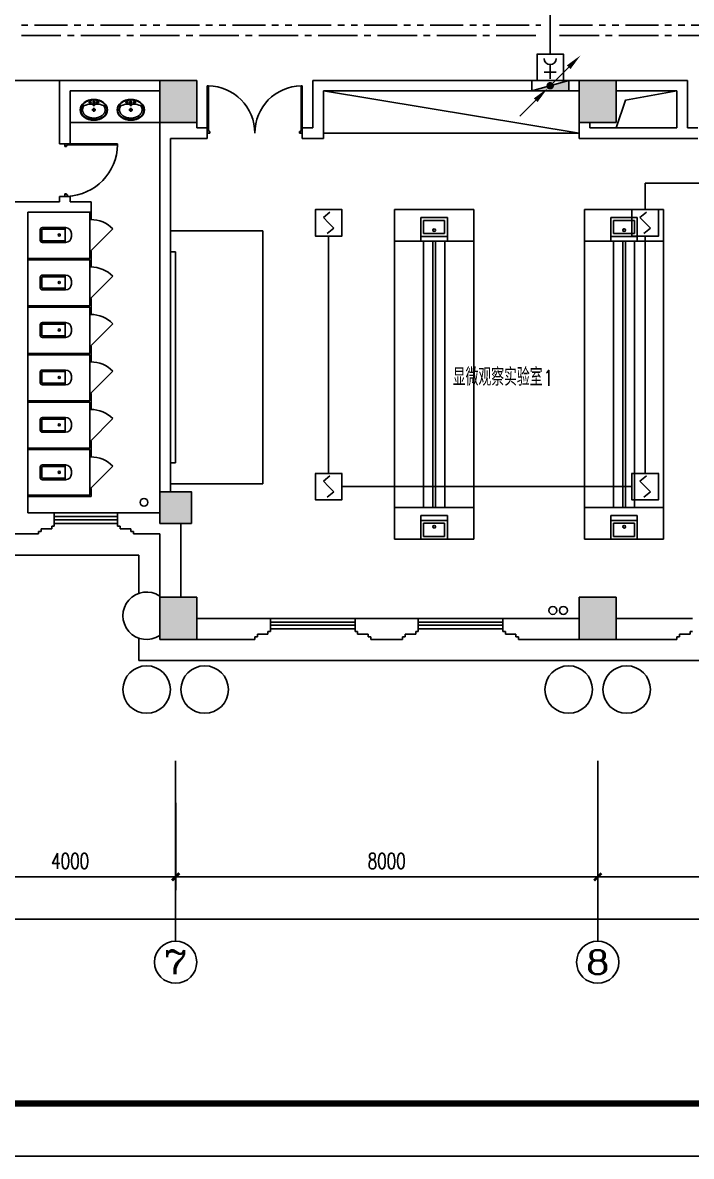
# Model space of a CAD drawing. Extents: x 190999 to 918899, y -200814 to 215286.
# Drawn here: x 336812 to 349487, y 71786 to 93281 of the extents above; entities that cross this region are included whole.
import ezdxf
from ezdxf.enums import TextEntityAlignment as Align

# ---------------------------------------------------------------- set-up
doc = ezdxf.new("R2010")
doc.units = 0
doc.header["$LTSCALE"] = 1000
doc.header["$MEASUREMENT"] = 0
doc.linetypes.add('CENTER2', pattern=[1.125, 0.75, -0.125, 0.125, -0.125])
doc.linetypes.add('PHANTOM2', pattern=[1.25, 0.625, -0.125, 0.125, -0.125, 0.125, -0.125])
doc.layers.get('Defpoints').update_dxf_attribs({"color": 1})
for name, color, linetype in [('00-EQUIP', 3, 'Continuous'), ('00-LWIRE', 4, 'Continuous'), ('00-WIRE-4', 6, 'Continuous'), ('A-卫生间', 250, 'Continuous'), ('A-墙线', 2, 'Continuous'), ('A-外包装修', 250, 'Continuous'), ('A-外窗', 145, 'Continuous'), ('A-家具', 250, 'Continuous'), ('A-门', 167, 'Continuous'), ('AXIS', 3, 'Continuous'), ('AXIS_TEXT', 7, 'Continuous'), ('COLUMN', 2, 'Continuous'), ('EQUIP_消火栓', 1, 'Continuous'), ('PUB_HATCH', 250, 'Continuous'), ('图框', 189, 'Continuous'), ('房间名称', 7, 'Continuous'), ('洞口线', 165, 'Continuous'), ('雨水管', 151, 'Continuous')]:
    doc.layers.add(name, color=color, linetype=linetype)
doc.styles.add('_TCH_AXIS', font='COMPLEX', dxfattribs={"bigfont": 'GBCBIG'})
doc.styles.add('_TCH_DIM', font='SIMPLEX', dxfattribs={"bigfont": 'GBCBIG'})
doc.styles.add('COMPLEX', font='COMPLEX')
doc.styles.add('DIM_FONT', font='SIMPLEX', dxfattribs={"width": 0.7, "bigfont": 'GBCBIG'})
doc.styles.get("Standard").update_dxf_attribs({"font": 'simhei.ttf'})
doc.styles.add('zz-1', font='arial.ttf', dxfattribs={"width": 0.8})
doc.dimstyles.new('DIMN', dxfattribs={"dimtxt": 300, "dimasz": 100, "dimexe": 250, "dimexo": 300, "dimgap": 150, "dimtad": 1, "dimdec": 0, "dimzin": 0, "dimdsep": 46, "dimtxsty": 'DIM_FONT', "dimblk": 'ARCHTICK', "dimcen": 0.09, "dimclrt": 7, "dimazin": 2, "dimtfac": 1, "dimtdec": 0, "dimtix": 1, "dimtmove": 2, "dimatfit": 3, "dimfxl": 0, "dimtolj": 1, "dimtzin": 0, "dimarcsym": 0})

# ---------------------------------------------------------------- blocks, each defined once
blk = doc.blocks.new('TJAD_TK_A0')
at = {"layer": '图框'}
blk.add_line((973, -441.7), (2162, -441.7), dxfattribs=at)
at = {"layer": '图框', "const_width": 1.2}
blk.add_lwpolyline([(2152, -431.7), (2152, 389.3), (998, 389.3), (998, -431.7)], close=True, dxfattribs=at)
blk = doc.blocks.new('m1800')
at = {"layer": 'A-墙线'}
for p, q in [((-900, -100), (-900, 100)), ((900, -100), (900, 100))]:
    blk.add_line(p, q, dxfattribs=at)
at = {"layer": 'A-门'}
for p, q in [((-900, 900), (-900, 0)), ((-900, 900), (-880, 900)), ((-880, 900), (-880, 50)), ((880, 900), (880, 50)), ((900, 900), (880, 900)), ((900, 900), (900, 0)), ((-900, 50), (-870, 50)), ((-900, 0), (-850, 0)), ((-870, 50), (-870, 30)), ((-870, 30), (-850, 30)), ((-850, 30), (-850, 0)), ((850, 30), (850, 0)), ((870, 30), (850, 30)), ((900, 0), (850, 0)), ((870, 50), (870, 30)), ((900, 50), (870, 50))]:
    blk.add_line(p, q, dxfattribs=at)
for centre, start, end in [((-900, 0), 0, 88.7267), ((900, 0), 91.2733, 180)]:
    blk.add_arc(centre, 900, start, end, dxfattribs=at)
blk = doc.blocks.new('m1000')
at = {"layer": 'A-墙线'}
for p, q in [((0, 0), (0, 200)), ((1000, 0), (1000, 200))]:
    blk.add_line(p, q, dxfattribs=at)
at = {"layer": 'A-门'}
for p, q in [((0, 1100), (0, 100)), ((0, 1100), (20, 1100)), ((20, 1100), (20, 150)), ((0, 150), (30, 150)), ((0, 100), (50, 100)), ((30, 150), (30, 130)), ((30, 130), (50, 130)), ((50, 130), (50, 100)), ((950, 130), (950, 100)), ((970, 130), (950, 130)), ((1000, 100), (950, 100)), ((970, 150), (970, 130)), ((1000, 150), (970, 150)), ((1000, 150), (1000, 100))]:
    blk.add_line(p, q, dxfattribs=at)
blk.add_arc((0, 100), 1000, 2.866, 88.854, dxfattribs=at)
blk = doc.blocks.new('手盆')
at = {"layer": 'A-卫生间'}
for p, q in [((113, 12), (46, 16)), ((160, 0), (235, 0)), ((198, -37), (198, 38)), ((113, -11), (46, -16))]:
    blk.add_line(p, q, dxfattribs=at)
for centre, major_axis, ratio, start_param, end_param in [((198, 0), (0, 259), 0.763797, 3.141593, 9.424778), ((194, 0), (0, 259), 0.413212, 0.351725, 1.519021), ((106, 0), (0, 13.9), 0.9, 3.760941, 5.663837), ((194, 0), (0, 259), 0.413212, 1.620217, 2.789865)]:
    blk.add_ellipse(centre, major_axis=major_axis, ratio=ratio, start_param=start_param, end_param=end_param, dxfattribs=at)
for centre, major_axis in [((46, 0), (0, 15.8)), ((56, 71), (0, 20.6)), ((56, 71), (0, 15.6)), ((198, 0), (0, 23.4)), ((56, -71), (0, 20.6)), ((56, -71), (0, 15.6))]:
    blk.add_ellipse(centre, major_axis=major_axis, ratio=0.9, dxfattribs=at)
for points, knots in [([(198, -249), (204, -249), (211, -249), (228, -246), (239, -243), (260, -236), (270, -231), (290, -218), (299, -211), (317, -194), (325, -185), (340, -164), (347, -153), (360, -129), (365, -116), (374, -90), (378, -76), (383, -48), (385, -34), (387, -5), (387, 9), (385, 38), (383, 52), (377, 80), (373, 94), (364, 120), (358, 133), (345, 156), (338, 167), (323, 187), (314, 197), (296, 213), (287, 220), (267, 232), (257, 237), (236, 244), (225, 247), (204, 249), (193, 249), (171, 247), (161, 245), (140, 237), (129, 232), (110, 221), (100, 213), (82, 197), (74, 188), (58, 168), (51, 157), (38, 133), (32, 121), (23, 95), (19, 81), (13, 53), (11, 39), (9, 10), (9, -4), (10, -33), (12, -47), (18, -75), (21, -89), (30, -115), (36, -128), (48, -152), (55, -163), (70, -184), (78, -193), (96, -210), (105, -218), (125, -230), (135, -235), (156, -243), (167, -246), (184, -249), (191, -249), (198, -249)], [0, 0, 0, 0, 0.105369, 0.105369, 0.278747, 0.278747, 0.452125, 0.452125, 0.625504, 0.625504, 0.798882, 0.798882, 0.97226, 0.97226, 1.145639, 1.145639, 1.319017, 1.319017, 1.492395, 1.492395, 1.665774, 1.665774, 1.839152, 1.839152, 2.01253, 2.01253, 2.185909, 2.185909, 2.359287, 2.359287, 2.532665, 2.532665, 2.706044, 2.706044, 2.879422, 2.879422, 3.0528, 3.0528, 3.226179, 3.226179, 3.399557, 3.399557, 3.572935, 3.572935, 3.746313, 3.746313, 3.919692, 3.919692, 4.09307, 4.09307, 4.266448, 4.266448, 4.439827, 4.439827, 4.613205, 4.613205, 4.786583, 4.786583, 4.959962, 4.959962, 5.13334, 5.13334, 5.306718, 5.306718, 5.480097, 5.480097, 5.653475, 5.653475, 5.826853, 5.826853, 6.000232, 6.000232, 6.17361, 6.17361, 6.283185, 6.283185, 6.283185, 6.283185]), ([(119, -185), (121, -187), (123, -188), (130, -193), (135, -196), (146, -202), (152, -205), (163, -209), (169, -210), (180, -213), (186, -214), (194, -214), (196, -214), (198, -214), (204, -214), (209, -214), (222, -212), (229, -210), (241, -206), (245, -204), (254, -200), (259, -197), (269, -191), (275, -187), (286, -178), (291, -173), (300, -162), (304, -158), (314, -145), (319, -137), (327, -123), (329, -118), (334, -107), (336, -101), (341, -89), (343, -83), (346, -71), (348, -64), (351, -49), (352, -40), (354, -22), (355, -13), (355, 5), (355, 14), (354, 32), (352, 41), (349, 58), (348, 66), (343, 81), (341, 89), (335, 104), (332, 111), (326, 125), (322, 132), (314, 144), (310, 150), (301, 162), (296, 167), (287, 177), (281, 181), (272, 189), (267, 192), (256, 199), (250, 202), (238, 207), (233, 209), (223, 211), (217, 212), (205, 214), (198, 214), (186, 213), (181, 213), (171, 211), (166, 210), (151, 205), (141, 200), (128, 191), (123, 188), (119, 185)], [5.740897, 5.740897, 5.740897, 5.740897, 5.780874, 5.780874, 5.896829, 5.896829, 6.012784, 6.012784, 6.128739, 6.128739, 6.240697, 6.240697, 6.283185, 6.283185, 6.283185, 6.399826, 6.399826, 6.5409, 6.5409, 6.634, 6.634, 6.7271, 6.7271, 6.852188, 6.852188, 6.977276, 6.977276, 7.077377, 7.077377, 7.229977, 7.229977, 7.317389, 7.317389, 7.404801, 7.404801, 7.497094, 7.497094, 7.589386, 7.589386, 7.712334, 7.712334, 7.835281, 7.835281, 7.958228, 7.958228, 8.081175, 8.081175, 8.194983, 8.194983, 8.30879, 8.30879, 8.422598, 8.422598, 8.537599, 8.537599, 8.6526, 8.6526, 8.767602, 8.767602, 8.884432, 8.884432, 8.982435, 8.982435, 9.119467, 9.119467, 9.224191, 9.224191, 9.328914, 9.328914, 9.470087, 9.470087, 9.571187, 9.571187, 9.672288, 9.672288, 9.874489, 9.874489, 9.967059, 9.967059, 9.967059, 9.967059])]:
    blk.add_open_spline(points, degree=3, knots=knots, dxfattribs=at)
blk.add_point((46, 0), dxfattribs=at)
blk = doc.blocks.new('$TwtSys$00000434')
for p, q in [((-0.5, 0.5), (-0.5, -0.5)), ((-0.5, -0.5), (0.5, 0.5)), ((0.5, 0.5), (-0.5, 0.5)), ((0.5, -0.5), (0.5, 0.5)), ((-0.5, -0.5), (0.5, -0.5))]:
    blk.add_line(p, q)
blk.add_solid([(0.5, -0.5), (0.5, 0.5), (-0.5, -0.5)])
blk = doc.blocks.new('_ArchTick')
at = {"const_width": 0.5}
blk.add_lwpolyline([(-0.7, -0.7), (0.7, 0.7)], dxfattribs=at)
blk = doc.blocks.new('*D65')
at = {"layer": 'AXIS', "color": 0, "lineweight": -2}
for p, q in [((335712, 78486), (335712, 76836)), ((339712, 78486), (339712, 76836)), ((335712, 77086), (339712, 77086))]:
    blk.add_line(p, q, dxfattribs=at)
at = {"layer": 'Defpoints', "color": 0}
for p in [(335712, 78786), (339712, 78786), (339712, 77086)]:
    blk.add_point(p, dxfattribs=at)
at = {"layer": 'AXIS', "color": 0, "lineweight": -2, "xscale": 100, "yscale": 100, "zscale": 100, "rotation": 180}
blk.add_blockref('_ArchTick', (335712, 77086), dxfattribs=at)
at = {"layer": 'AXIS', "color": 0, "lineweight": -2, "xscale": 100, "yscale": 100, "zscale": 100}
blk.add_blockref('_ArchTick', (339712, 77086), dxfattribs=at)
at = {"layer": 'AXIS', "color": 7, "insert": (337712, 77386), "char_height": 300, "attachment_point": 5, "style": 'DIM_FONT'}
blk.add_mtext('\\A1;4000', dxfattribs=at)
blk = doc.blocks.new('*D66')
at = {"layer": 'AXIS', "color": 0, "lineweight": -2}
for p, q in [((339712, 78486), (339712, 76836)), ((347712, 78486), (347712, 76836)), ((339712, 77086), (347712, 77086))]:
    blk.add_line(p, q, dxfattribs=at)
at = {"layer": 'Defpoints', "color": 0}
for p in [(339712, 78786), (347712, 78786), (347712, 77086)]:
    blk.add_point(p, dxfattribs=at)
at = {"layer": 'AXIS', "color": 0, "lineweight": -2, "xscale": 100, "yscale": 100, "zscale": 100, "rotation": 180}
blk.add_blockref('_ArchTick', (339712, 77086), dxfattribs=at)
at = {"layer": 'AXIS', "color": 0, "lineweight": -2, "xscale": 100, "yscale": 100, "zscale": 100}
blk.add_blockref('_ArchTick', (347712, 77086), dxfattribs=at)
at = {"layer": 'AXIS', "color": 7, "insert": (343712, 77386), "char_height": 300, "attachment_point": 5, "style": 'DIM_FONT'}
blk.add_mtext('\\A1;8000', dxfattribs=at)
blk = doc.blocks.new('*D67')
at = {"layer": 'AXIS', "color": 0, "lineweight": -2}
for p, q in [((347712, 78486), (347712, 76836)), ((355712, 78486), (355712, 76836)), ((347712, 77086), (355712, 77086))]:
    blk.add_line(p, q, dxfattribs=at)
at = {"layer": 'Defpoints', "color": 0}
for p in [(347712, 78786), (355712, 78786), (355712, 77086)]:
    blk.add_point(p, dxfattribs=at)
at = {"layer": 'AXIS', "color": 0, "lineweight": -2, "xscale": 100, "yscale": 100, "zscale": 100, "rotation": 180}
blk.add_blockref('_ArchTick', (347712, 77086), dxfattribs=at)
at = {"layer": 'AXIS', "color": 0, "lineweight": -2, "xscale": 100, "yscale": 100, "zscale": 100}
blk.add_blockref('_ArchTick', (355712, 77086), dxfattribs=at)
at = {"layer": 'AXIS', "color": 7, "insert": (351712, 77386), "char_height": 300, "attachment_point": 5, "style": 'DIM_FONT'}
blk.add_mtext('\\A1;8000', dxfattribs=at)
blk = doc.blocks.new('*D75')
at = {"layer": 'AXIS', "color": 0, "lineweight": -2}
for p, q in [((329412, 78486), (329412, 76036)), ((402712, 78486), (402712, 76036)), ((329412, 76286), (402712, 76286))]:
    blk.add_line(p, q, dxfattribs=at)
at = {"layer": 'Defpoints', "color": 0}
for p in [(329412, 78786), (402712, 78786), (402712, 76286)]:
    blk.add_point(p, dxfattribs=at)
at = {"layer": 'AXIS', "color": 0, "lineweight": -2, "xscale": 100, "yscale": 100, "zscale": 100, "rotation": 180}
blk.add_blockref('_ArchTick', (329412, 76286), dxfattribs=at)
at = {"layer": 'AXIS', "color": 0, "lineweight": -2, "xscale": 100, "yscale": 100, "zscale": 100}
blk.add_blockref('_ArchTick', (402712, 76286), dxfattribs=at)
at = {"layer": 'AXIS', "color": 7, "insert": (366062, 76586), "char_height": 300, "attachment_point": 5, "style": 'DIM_FONT'}
blk.add_mtext('\\A1;73300', dxfattribs=at)
blk = doc.blocks.new('_FZH')
blk.add_lwpolyline([(-0.5, -0.5), (0.5, -0.5), (0.5, 0.5), (-0.5, 0.5)], close=True)
at = {"layer": 'PUB_HATCH'}
blk.add_solid([(-0.5, -0.5), (0.5, -0.5), (-0.5, 0.5), (0.5, 0.5)], dxfattribs=at)
blk = doc.blocks.new('_AXISO')
blk.add_circle((0, 0), 0.5)
at = {"layer": 'AXIS_TEXT', "style": 'COMPLEX', "width": 1.041667}
blk.add_attdef('A', text='', height=0.56, dxfattribs=at).set_placement((-0.25, -0.28), (0.25, -0.28), align=Align.FIT)
blk = doc.blocks.new('$plan$00001609')
at = {"linetype": 'Continuous'}
for p, q in [((0, -251), (0, 251)), ((0, 251), (450, 251)), ((93, -251), (93, 251)), ((450, 251), (450, -251)), ((146, -199), (146, 199)), ((146, 199), (397, 199)), ((397, 199), (397, -199)), ((146, -199), (397, -199)), ((0, -251), (450, -251))]:
    blk.add_line(p, q, dxfattribs=at)
blk.add_line((238, 2), (238, 0))
blk.add_arc((212, 0), 26, 4.716, 0, dxfattribs=at)
at = {"style": 'zz-1'}
for tag in ['YSIZE', 'XSIZE']:
    blk.add_attdef(tag, (0, 0), '', height=0.5, dxfattribs=at)
blk = doc.blocks.new('$lvtry$00000200')
for p, q in [((-140, -40, 0), (-140, -480, 0)), ((-110, -40, 0), (-110, -470, 0)), ((100, 0, 0), (-100, 0, 0)), ((100, -30, 0), (-100, -30, 0)), ((110, -470, 0), (110, -40, 0)), ((140, -480, 0), (140, -40, 0)), ((140, -470, 0), (-140, -470, 0)), ((-30, -590, 0), (30, -590, 0))]:
    blk.add_line(p, q)
blk.add_circle((0, -359, 0), 20)
for centre, radius, start, end in [((-100, -40, 0), 40, 90, 180), ((-100, -40, 0), 10, 90, 180), ((100, -40, 0), 40, 0, 90), ((100, -40, 0), 10, 0, 90), ((-30, -480, 0), 110, 180, 270), ((30, -480, 0), 110, 270, 0)]:
    blk.add_arc(centre, radius, start, end)
blk.add_point((0, 0))
blk = doc.blocks.new('$DorLib2D$00000114')
at = {"color": 0}
blk.add_line((0.5, 0), (-0.207, 0.707), dxfattribs=at)
blk.add_arc((0.5, 0), 1, 135, 180, dxfattribs=at)
blk = doc.blocks.new('_LINKPT1')
at = {"color": 0}
blk.add_line((0, 0), (0, 0), dxfattribs=at)
blk = doc.blocks.new('3S1KCGW2')
for p, q in [((0.5, 0.5), (-0.5, 0.5)), ((-0.5, 0.5), (-0.5, -0.5)), ((0.5, -0.5), (0.5, 0.5)), ((-0.2, 0.2), (0.05, 0.4)), ((0, 0), (-0.2, 0.2)), ((0, 0), (0.2, -0.2)), ((0.2, -0.2), (-0.05, -0.4)), ((-0.5, -0.5), (0.5, -0.5))]:
    blk.add_line(p, q)
at = {"const_width": 0.04, "flags": 128}
blk.add_lwpolyline([(-0.5, -0.5), (-0.5, 0.5), (0.5, 0.5), (0.5, -0.5)], close=True, dxfattribs=at)
at = {"xscale": 0.002, "yscale": 0.002, "zscale": 0.002}
for p in [(0, 0.5), (-0.5, 0), (0.5, 0), (0, -0.5)]:
    blk.add_blockref('_LINKPT1', p, dxfattribs=at)
at = {"flags": 9}
blk.add_attdef('A', (0, 0), '', height=0.00002, dxfattribs=at)
blk = doc.blocks.new('J62IR8YJ')
for p, q in [((-0.5, 1), (0.5, 1)), ((-0.5, 0), (-0.5, 1)), ((0.5, 1), (0.5, 0)), ((0, 0.598), (0, 0.06)), ((0.5, 0), (-0.5, 0)), ((-0.231, 0.312), (0.231, 0.312))]:
    blk.add_line(p, q)
at = {"const_width": 0.04, "flags": 128}
blk.add_lwpolyline([(-0.5, 0), (-0.5, 1), (0.5, 1), (0.5, 0)], close=True, dxfattribs=at)
blk.add_arc((0, 0.829), 0.231, 180, 0)
at = {"xscale": 0.002, "yscale": 0.00200000000000955, "zscale": 0.002}
for p in [(0, 1), (-0.5, 0.5), (0.5, 0.5), (0, 0)]:
    blk.add_blockref('_LINKPT1', p, dxfattribs=at)
at = {"flags": 9}
blk.add_attdef('A', (0, 0), '', height=0.00002, dxfattribs=at)
blk = doc.blocks.new('_WRLD1L')
for p, q in [((0.7, 0.7), (0, 0)), ((0.104, 0.104), (0.104, 0.104)), ((-0.104, -0.104), (-0.104, -0.104))]:
    blk.add_line(p, q)
at = {"const_width": 0.142}
blk.add_lwpolyline([(-0.071, 0, 1), (0.071, 0, 1)], format="xyb", close=True, dxfattribs=at)
blk.add_solid([(0.63, 0.77), (0.77, 0.63), (1.15, 1.15)])
at = {"width": 0.8, "flags": 9}
blk.add_attdef('A', (0, 0), '', height=0.00002, dxfattribs=at)
blk = doc.blocks.new('_WRLD10L')
for p, q in [((1.15, 1.15), (0.55, 0.55)), ((0.104, 0.104), (0.104, 0.104)), ((-0.104, -0.104), (-0.104, -0.104))]:
    blk.add_line(p, q)
at = {"const_width": 0.142}
blk.add_lwpolyline([(-0.071, 0, 1), (0.071, 0, 1)], format="xyb", close=True, dxfattribs=at)
blk.add_solid([(0.62, 0.48), (0.48, 0.62), (0.1, 0.1)])
at = {"width": 0.8, "flags": 9}
blk.add_attdef('A', (0, 0), '', height=0.00002, dxfattribs=at)

msp = doc.modelspace()

# ---------------------------------------------------------------- hatches: boundary and pattern name
at = {"layer": 'PUB_HATCH'}
for points in [[(340111.6, 91386.5), (340111.6, 92186.5), (339411.6, 92186.5), (339411.6, 91386.5)], [(348061.6, 91386.5), (348061.6, 92186.5), (347361.6, 92186.5), (347361.6, 91386.5)], [(340111.6, 81586.5), (340111.6, 82386.5), (339411.6, 82386.5), (339411.6, 81586.5)], [(348061.6, 81586.5), (348061.6, 82386.5), (347361.6, 82386.5), (347361.6, 81586.5)]]:
    msp.add_hatch(color=256, dxfattribs=at).paths.add_polyline_path(points)

# ---------------------------------------------------------------- linework, layer by layer
at = {"layer": '00-WIRE-4'}
for p, q in [((346811.6, 93636.5), (346811.6, 92686.5)), ((355461.6, 90236.5), (348611.6, 90236.5)), ((348611.6, 90236.5), (348611.6, 89736.5)), ((342611.6, 84736.5), (342611.6, 89236.5)), ((348611.6, 89236.5), (348611.6, 84736.5)), ((348361.6, 84486.5), (342861.6, 84486.5))]:
    msp.add_line(p, q, dxfattribs=at)
at = {"layer": '00-WIRE-4', "linetype": 'PHANTOM2'}
for p, q in [((334536.6, 93236.5), (346636.6, 93236.5)), ((346986.6, 93236.5), (356736.6, 93236.5))]:
    msp.add_line(p, q, dxfattribs=at)
at = {"layer": '00-WIRE-4', "linetype": 'CENTER2'}
for p, q in [((334536.6, 93036.5), (346636.6, 93036.5)), ((356736.6, 93036.5), (346986.6, 93036.5))]:
    msp.add_line(p, q, dxfattribs=at)
at = {"layer": 'A-卫生间'}
for p, q in [((336011.6, 92186.5), (337511.6, 92186.5)), ((337711.6, 91386.5), (339411.6, 91386.5)), ((338086.6, 89686.5), (338086.6, 89549)), ((338111.6, 89686.5), (338086.6, 89686.5)), ((338111.6, 89549), (338111.6, 89686.5)), ((338086.6, 89549), (338111.6, 89549)), ((338086.6, 88811.5), (336911.6, 88811.5)), ((336911.6, 88786.5), (336911.6, 88811.5)), ((338086.6, 88786.5), (336911.6, 88786.5)), ((338111.6, 88949), (338086.6, 88949)), ((338086.6, 88949), (338086.6, 88811.5)), ((338086.6, 88786.5), (338086.6, 88649)), ((338111.6, 88786.5), (338111.6, 88949)), ((338111.6, 88649), (338111.6, 88786.5)), ((338086.6, 88649), (338111.6, 88649)), ((338111.6, 88049), (338086.6, 88049)), ((338086.6, 88049), (338086.6, 87911.5)), ((338111.6, 87886.5), (338111.6, 88049)), ((338086.6, 87911.5), (336911.6, 87911.5)), ((336911.6, 87886.5), (336911.6, 87911.5)), ((338086.6, 87886.5), (336911.6, 87886.5)), ((338086.6, 87886.5), (338086.6, 87749)), ((338086.6, 87749), (338111.6, 87749)), ((338111.6, 87749), (338111.6, 87886.5)), ((338111.6, 87149), (338086.6, 87149)), ((338086.6, 87149), (338086.6, 87011.5)), ((338111.6, 86986.5), (338111.6, 87149)), ((338086.6, 87011.5), (336911.6, 87011.5)), ((336911.6, 86986.5), (336911.6, 87011.5)), ((338086.6, 86986.5), (336911.6, 86986.5)), ((338086.6, 86986.5), (338086.6, 86849)), ((338086.6, 86849), (338111.6, 86849)), ((338111.6, 86849), (338111.6, 86986.5)), ((338111.6, 86249), (338086.6, 86249)), ((338086.6, 86249), (338086.6, 86111.5)), ((338111.6, 86086.5), (338111.6, 86249)), ((338086.6, 86111.5), (336911.6, 86111.5)), ((336911.6, 86086.5), (336911.6, 86111.5)), ((338086.6, 86086.5), (336911.6, 86086.5)), ((338086.6, 86086.5), (338086.6, 85949)), ((338111.6, 85949), (338111.6, 86086.5)), ((338086.6, 85949), (338111.6, 85949)), ((338111.6, 85349), (338086.6, 85349)), ((338086.6, 85349), (338086.6, 85211.5)), ((338111.6, 85186.5), (338111.6, 85349)), ((338086.6, 85211.5), (336911.6, 85211.5)), ((336911.6, 85186.5), (336911.6, 85211.5)), ((338086.6, 85186.5), (336911.6, 85186.5)), ((338086.6, 85186.5), (338086.6, 85049)), ((338111.6, 85049), (338111.6, 85186.5)), ((338086.6, 85049), (338111.6, 85049)), ((336911.6, 84324), (338086.6, 84324)), ((336911.6, 84324), (336911.6, 84299)), ((336911.6, 84299), (338111.6, 84299)), ((338111.6, 84449), (338086.6, 84449)), ((338086.6, 84449), (338086.6, 84324)), ((338111.6, 84299), (338111.6, 84449))]:
    msp.add_line(p, q, dxfattribs=at)
at = {"layer": 'A-墙线'}
for p, q in [((337511.6, 92186.5), (337511.6, 90986.5)), ((339411.6, 92186.5), (337511.6, 92186.5)), ((347361.6, 92186.5), (342311.6, 92186.5)), ((342311.6, 91286.5), (342311.6, 92186.5)), ((348061.6, 92186.5), (349411.6, 92186.5)), ((349411.6, 91286.5), (349411.6, 92186.5)), ((337711.6, 91986.5), (337711.6, 90986.5)), ((339411.6, 91986.5), (337711.6, 91986.5)), ((347361.6, 91986.5), (342511.6, 91986.5)), ((342511.6, 91086.5), (342511.6, 91986.5)), ((348061.6, 91986.5), (349211.6, 91986.5)), ((349211.6, 91286.5), (349211.6, 91986.5)), ((339411.6, 91386.5), (339411.6, 84086.5)), ((340111.6, 91386.5), (340111.6, 91286.5)), ((347361.6, 91086.5), (347361.6, 91386.5)), ((347561.6, 91286.5), (347561.6, 91386.5)), ((340111.6, 91286.5), (340311.6, 91286.5)), ((342111.6, 91286.5), (342311.6, 91286.5)), ((349211.6, 91286.5), (347561.6, 91286.5)), ((349611.6, 91286.5), (349411.6, 91286.5)), ((339611.6, 91086.5), (339611.6, 84386.5)), ((340311.6, 91086.5), (339611.6, 91086.5)), ((342111.6, 91086.5), (342511.6, 91086.5)), ((349611.6, 91086.5), (347361.6, 91086.5)), ((336011.6, 89886.5), (337511.6, 89886.5)), ((337511.6, 89986.5), (337511.6, 89886.5)), ((337711.6, 89986.5), (337711.6, 89886.5)), ((337711.6, 89886.5), (338111.6, 89886.5)), ((338111.6, 89686.5), (338111.6, 89886.5)), ((336911.6, 89686.5), (336911.6, 83986.5)), ((336911.6, 89686.5), (338111.6, 89686.5)), ((336911.6, 83986.5), (337411.6, 83986.5)), ((337411.6, 83736.5), (337411.6, 83986.5)), ((338611.6, 83736.5), (338611.6, 83986.5)), ((338611.6, 83986.5), (339411.6, 83986.5)), ((337111.6, 83586.5), (337111.6, 83636.5)), ((337111.6, 83636.5), (337161.6, 83636.5)), ((337161.6, 83636.5), (337161.6, 83686.5)), ((337161.6, 83686.5), (337361.6, 83686.5)), ((337361.6, 83736.5), (337411.6, 83736.5)), ((337361.6, 83686.5), (337361.6, 83736.5)), ((338661.6, 83736.5), (338611.6, 83736.5)), ((338661.6, 83686.5), (338661.6, 83736.5)), ((338861.6, 83686.5), (338661.6, 83686.5)), ((338861.6, 83636.5), (338861.6, 83686.5)), ((338911.6, 83636.5), (338861.6, 83636.5)), ((338911.6, 83586.5), (338911.6, 83636.5)), ((339811.6, 83786.5), (339811.6, 82386.5)), ((336511.6, 83586.5), (337111.6, 83586.5)), ((338911.6, 83586.5), (339411.6, 83586.5)), ((339411.6, 83586.5), (339411.6, 82386.5)), ((340111.6, 81986.5), (341511.6, 81986.5)), ((341511.6, 81736.5), (341511.6, 81986.5)), ((343111.6, 81986.5), (344311.6, 81986.5)), ((343111.6, 81736.5), (343111.6, 81986.5)), ((344311.6, 81736.5), (344311.6, 81986.5)), ((345911.6, 81986.5), (347361.6, 81986.5)), ((345911.6, 81736.5), (345911.6, 81986.5)), ((349511.6, 81986.5), (348061.6, 81986.5)), ((341261.6, 81636.5), (341261.6, 81686.5)), ((341261.6, 81686.5), (341461.6, 81686.5)), ((341461.6, 81736.5), (341511.6, 81736.5)), ((341461.6, 81686.5), (341461.6, 81736.5)), ((343161.6, 81736.5), (343111.6, 81736.5)), ((343161.6, 81686.5), (343161.6, 81736.5)), ((343361.6, 81686.5), (343161.6, 81686.5)), ((343361.6, 81636.5), (343361.6, 81686.5)), ((344061.6, 81636.5), (344061.6, 81686.5)), ((344061.6, 81686.5), (344261.6, 81686.5)), ((344261.6, 81736.5), (344311.6, 81736.5)), ((344261.6, 81686.5), (344261.6, 81736.5)), ((345961.6, 81736.5), (345911.6, 81736.5)), ((345961.6, 81686.5), (345961.6, 81736.5)), ((346161.6, 81686.5), (345961.6, 81686.5)), ((346161.6, 81636.5), (346161.6, 81686.5)), ((349261.6, 81636.5), (349261.6, 81686.5)), ((349261.6, 81686.5), (349461.6, 81686.5)), ((349461.6, 81736.5), (349511.6, 81736.5)), ((349461.6, 81686.5), (349461.6, 81736.5)), ((340111.6, 81586.5), (341211.6, 81586.5)), ((341211.6, 81586.5), (341211.6, 81636.5)), ((341211.6, 81636.5), (341261.6, 81636.5)), ((343411.6, 81636.5), (343361.6, 81636.5)), ((343411.6, 81586.5), (343411.6, 81636.5)), ((343411.6, 81586.5), (344011.6, 81586.5)), ((344011.6, 81586.5), (344011.6, 81636.5)), ((344011.6, 81636.5), (344061.6, 81636.5)), ((346211.6, 81636.5), (346161.6, 81636.5)), ((346211.6, 81586.5), (346211.6, 81636.5)), ((346211.6, 81586.5), (347361.6, 81586.5)), ((349211.6, 81586.5), (348061.6, 81586.5)), ((349211.6, 81586.5), (349211.6, 81636.5)), ((349211.6, 81636.5), (349261.6, 81636.5))]:
    msp.add_line(p, q, dxfattribs=at)
at = {"layer": 'A-外包装修'}
for p, q in [((329011.6, 83186.5), (339011.6, 83186.5)), ((339011.6, 83186.5), (339011.6, 82460.7)), ((339011.6, 81612.2), (339011.6, 81186.5)), ((339011.6, 81186.5), (403711.6, 81186.5))]:
    msp.add_line(p, q, dxfattribs=at)
for centre in [(339161.6, 80636.5), (340261.6, 80636.5), (347161.6, 80636.5), (348261.6, 80636.5)]:
    msp.add_circle(centre, 450, dxfattribs=at)
msp.add_arc((339161.6, 82036.5), 450, 56.25101, 303.74899, dxfattribs=at)
at = {"layer": 'A-外窗'}
for p, q in [((338611.6, 83986.5), (337411.6, 83986.5)), ((338611.6, 83916.5), (337411.6, 83916.5)), ((338611.6, 83856.5), (337411.6, 83856.5)), ((338611.6, 83786.5), (337411.6, 83786.5)), ((341511.6, 81986.5), (343111.6, 81986.5)), ((341511.6, 81916.5), (343111.6, 81916.5)), ((345911.6, 81986.5), (344311.6, 81986.5)), ((345911.6, 81916.5), (344311.6, 81916.5)), ((341511.6, 81856.5), (343111.6, 81856.5)), ((341511.6, 81786.5), (343111.6, 81786.5)), ((345911.6, 81856.5), (344311.6, 81856.5)), ((345911.6, 81786.5), (344311.6, 81786.5))]:
    msp.add_line(p, q, dxfattribs=at)
at = {"layer": 'A-家具'}
for p, q in [((347361.6, 91186.5), (342511.6, 91986.5)), ((342511.6, 91186.5), (347361.6, 91186.5)), ((343861.6, 89736.5), (343861.6, 83486.5)), ((343861.6, 89736.5), (345361.6, 89736.5)), ((345361.6, 89736.5), (345361.6, 83486.5)), ((347461.6, 89736.5), (347461.6, 83486.5)), ((347461.6, 89736.5), (348961.6, 89736.5)), ((348961.6, 89736.5), (348961.6, 83486.5)), ((339611.6, 89336.5), (341361.6, 89336.5)), ((341361.6, 89336.5), (341361.6, 84536.5)), ((343861.6, 89136.5), (345361.6, 89136.5)), ((344411.6, 89136.5), (344411.6, 84086.5)), ((344586.6, 89136.5), (344586.6, 84086.5)), ((344636.6, 89136.5), (344636.6, 84086.5)), ((344811.6, 89136.5), (344811.6, 84086.5)), ((347461.6, 89136.5), (348961.6, 89136.5)), ((348011.6, 89136.5), (348011.6, 84086.5)), ((348186.6, 89136.5), (348186.6, 84086.5)), ((348236.6, 89136.5), (348236.6, 84086.5)), ((348411.6, 89136.5), (348411.6, 84086.5)), ((339611.6, 88936.5), (339711.6, 88936.5)), ((339711.6, 88936.5), (339711.6, 84936.5)), ((339611.6, 84936.5), (339711.6, 84936.5)), ((339611.6, 84536.5), (341361.6, 84536.5)), ((343861.6, 84086.5), (345361.6, 84086.5)), ((347461.6, 84086.5), (348961.6, 84086.5)), ((343861.6, 83486.5), (345361.6, 83486.5)), ((347461.6, 83486.5), (348961.6, 83486.5))]:
    msp.add_line(p, q, dxfattribs=at)
at = {"layer": 'A-门'}
for p, q in [((338086.6, 88949), (338086.6, 89549)), ((338086.6, 88049), (338086.6, 88649)), ((338086.6, 87149), (338086.6, 87749)), ((338086.6, 86249), (338086.6, 86849)), ((338086.6, 85349), (338086.6, 85949)), ((338086.6, 84449), (338086.6, 85049))]:
    msp.add_line(p, q, dxfattribs=at)
at = {"layer": 'AXIS'}
for p, q in [((339711.6, 79286.5), (339711.6, 75867.4)), ((347711.6, 79286.5), (347711.6, 75867.4))]:
    msp.add_line(p, q, dxfattribs=at)
at = {"layer": 'COLUMN'}
for p, q in [((340111.6, 92186.5), (339411.6, 92186.5)), ((339411.6, 92186.5), (339411.6, 91386.5)), ((340111.6, 91386.5), (340111.6, 92186.5)), ((348061.6, 92186.5), (347361.6, 92186.5)), ((347361.6, 92186.5), (347361.6, 91386.5)), ((348061.6, 91386.5), (348061.6, 92186.5)), ((339411.6, 91386.5), (340111.6, 91386.5)), ((347361.6, 91386.5), (348061.6, 91386.5)), ((340111.6, 82386.5), (339411.6, 82386.5)), ((339411.6, 82386.5), (339411.6, 81586.5)), ((340111.6, 81586.5), (340111.6, 82386.5)), ((348061.6, 82386.5), (347361.6, 82386.5)), ((347361.6, 82386.5), (347361.6, 81586.5)), ((348061.6, 81586.5), (348061.6, 82386.5)), ((339411.6, 81586.5), (340111.6, 81586.5)), ((347361.6, 81586.5), (348061.6, 81586.5))]:
    msp.add_line(p, q, dxfattribs=at)
at = {"layer": '洞口线', "ltscale": 2}
msp.add_lwpolyline([(348061.6, 91286.5), (348239.5, 91812.9), (349211.6, 91986.5)], dxfattribs=at)
at = {"layer": '雨水管'}
for centre in [(339111.6, 84186.5), (346861.6, 82136.5), (347061.6, 82136.5)]:
    msp.add_circle(centre, 75, dxfattribs=at)

# ---------------------------------------------------------------- block references
at = {"rotation": 270}
for p in [(338161.6, 91826.5), (338861.6, 91826.5)]:
    msp.add_blockref('手盆', p, dxfattribs=at)
at = {"layer": '00-EQUIP', "xscale": 500, "yscale": 500, "zscale": 500}
for name, p in [('J62IR8YJ', (346811.6, 92186.5)), ('3S1KCGW2', (342611.6, 89486.5)), ('3S1KCGW2', (348611.6, 89486.5)), ('3S1KCGW2', (342611.6, 84486.5)), ('3S1KCGW2', (348611.6, 84486.5))]:
    msp.add_blockref(name, p, dxfattribs=at)
at = {"layer": '00-LWIRE', "xscale": 500, "yscale": 500, "zscale": 500}
msp.add_blockref('_WRLD1L', (346811.6, 92086.5), dxfattribs=at)
at = {"layer": '00-LWIRE', "xscale": 500, "yscale": 500, "zscale": 500, "rotation": 180}
msp.add_blockref('_WRLD10L', (346811.6, 92086.5), dxfattribs=at)
at = {"layer": 'A-卫生间', "yscale": -0.9999999999999998, "rotation": 270.0000000010646}
for p in [(337146, 89255.2, 0), (337146, 88355.2, 0), (337146, 87455.2, 0), (337146, 86555.2, 0), (337146, 85655.2, 0), (337146, 84755.2, 0)]:
    msp.add_blockref('$lvtry$00000200', p, dxfattribs=at)
at = {"layer": 'A-家具', "rotation": 89.9999999999993}
for p in [(344611.6, 89136.5), (348211.6, 89136.5)]:
    msp.add_blockref('$plan$00001609', p, dxfattribs=at)
at = {"layer": 'A-家具', "yscale": -1, "rotation": 269.9999999999993}
for p in [(344611.6, 83936.5), (348211.6, 83936.5)]:
    msp.add_blockref('$plan$00001609', p, dxfattribs=at)
at = {"layer": 'A-门'}
msp.add_blockref('m1800', (341211.6, 91186.5), dxfattribs=at)
at = {"layer": 'A-门', "rotation": 270}
msp.add_blockref('m1000', (337511.6, 90986.5), dxfattribs=at)
at = {"layer": 'A-门', "xscale": -600, "yscale": -600, "zscale": 25, "rotation": 90}
for p in [(338099.1, 89249), (338099.1, 88349), (338099.1, 87449), (338099.1, 86549), (338099.1, 85649), (338099.1, 84749)]:
    msp.add_blockref('$DorLib2D$00000114', p, dxfattribs=at)
at = {"layer": 'AXIS'}
ref = msp.add_blockref('_AXISO', (339711.6, 75467.4), dxfattribs=dict(at, xscale=800, yscale=800, zscale=800))
ref.add_attrib('A', '7', dxfattribs={"layer": 'AXIS_TEXT', "height": 452.5, "style": '_TCH_AXIS', "width": 1.5}).set_placement((339485.4, 75241.1), (339937.9, 75241.1), align=Align.FIT)
ref = msp.add_blockref('_AXISO', (347711.6, 75467.4), dxfattribs=dict(at, xscale=800, yscale=800, zscale=800))
ref.add_attrib('A', '8', dxfattribs={"layer": 'AXIS_TEXT', "height": 452.5, "style": '_TCH_AXIS', "width": 1.5}).set_placement((347485.4, 75241.1), (347937.9, 75241.1), align=Align.FIT)
at = {"layer": 'COLUMN', "xscale": 600, "yscale": 600, "zscale": 600}
msp.add_blockref('_FZH', (339711.6, 84086.5), dxfattribs=at)
at = {"layer": 'EQUIP_消火栓', "xscale": 700, "yscale": 200, "zscale": 700}
msp.add_blockref('$TwtSys$00000434', (346811.6, 92086.5), dxfattribs=at)
at = {"layer": '图框', "xscale": 100, "yscale": 100, "zscale": 100}
msp.add_blockref('TJAD_TK_A0', (212598.6, 115956.8), dxfattribs=at)

# ---------------------------------------------------------------- texts
at = {"layer": '房间名称', "style": '_TCH_DIM'}
msp.add_text('显微观察实验室', height=337.59, dxfattribs=at).set_placement((344964.9, 86395.2))
at = {"layer": '房间名称', "style": '_TCH_DIM', "width": 0.705882}
msp.add_text('1', height=297.5, dxfattribs=at).set_placement((346685.1, 86395.2))

# ---------------------------------------------------------------- dimensions: what is measured, and where the dimension line sits
at = {"layer": 'AXIS'}
for p1, p2, distance, picture, middle in [((329411.6, 78786.5), (402711.6, 78786.5), -2500, '*D75', (366061.6, 76586.5)), ((335711.6, 78786.5), (339711.6, 78786.5), -1700, '*D65', (337711.6, 77386.5)), ((339711.6, 78786.5), (347711.6, 78786.5), -1700, '*D66', (343711.6, 77386.5)), ((347711.6, 78786.5), (355711.6, 78786.5), -1700, '*D67', (351711.6, 77386.5))]:
    dim = msp.add_aligned_dim(p1=p1, p2=p2, distance=distance, dimstyle='DIMN', dxfattribs=at)
    dim.commit()
    dim.dimension.update_dxf_attribs({"geometry": picture, "text_midpoint": middle})

doc.saveas('drawing.dxf')
